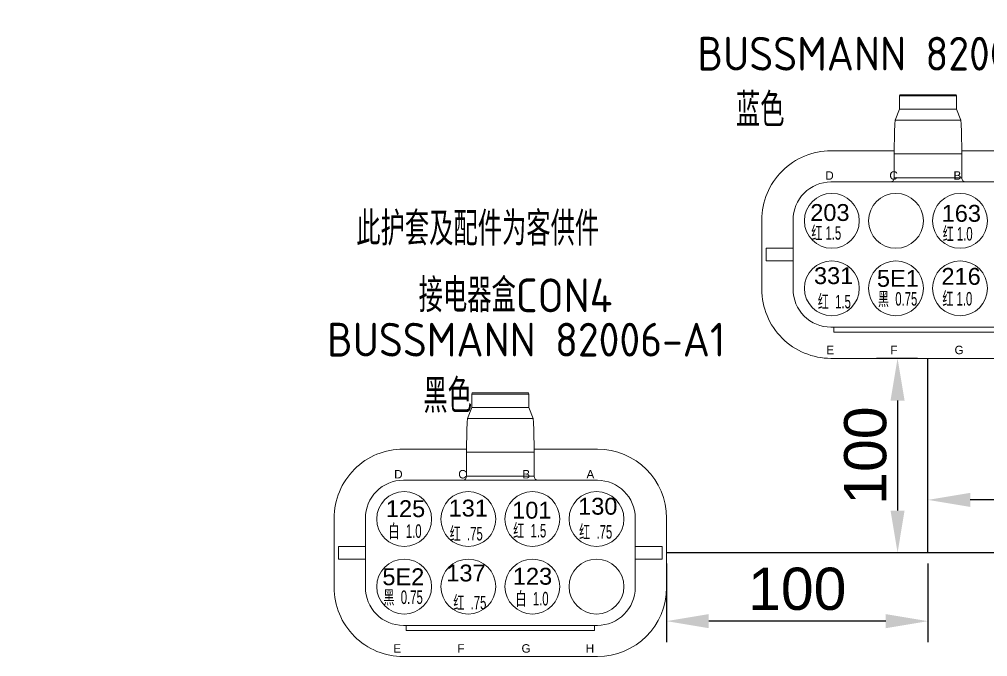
# Model space of a CAD drawing. Header units: millimetres. Extents: x 1762 to 3573, y 2019 to 2959.
# Drawn here: x 1931.8 to 1989.2, y 2482.8 to 2520.5 of the extents above; entities that cross this region are included whole.
import ezdxf

# ---------------------------------------------------------------- set-up
doc = ezdxf.new("R2010")
doc.units = ezdxf.units.MM
doc.layers.add('AM60', color=3, linetype='Continuous', lineweight=25)
doc.layers.add('线色线径', color=1, linetype='Continuous')
doc.styles.get("Standard").update_dxf_attribs({"font": 'arial.ttf'})
doc.dimstyles.new('ISO-25', dxfattribs={"dimtxt": 2.5, "dimasz": 2.5, "dimexe": 1.25, "dimexo": 0.625, "dimtad": 1, "dimtxsty": 'Standard', "dimcen": 2.5, "dimadec": 0, "dimazin": 0, "dimtfac": 1, "dimtmove": 0, "dimatfit": 3, "dimfxl": 1, "dimarcsym": 0})

# ---------------------------------------------------------------- blocks, each defined once
blk = doc.blocks.new('A$C47F34373')
at = {"color": 3, "lineweight": 5, "ltscale": 0.003261}
for p, q in [((8.177, 15.619), (8.154, 15.558)), ((11.523, 15.619), (11.546, 15.558))]:
    blk.add_line(p, q, dxfattribs=at)
at = {"color": 3, "lineweight": 5, "ltscale": 0.169614}
blk.add_line((8.154, 15.558), (11.546, 15.558), dxfattribs=at)
at = {"color": 3, "lineweight": 5, "ltscale": 0.039848}
for p, q in [((8.154, 15.558), (8.156, 14.761)), ((11.544, 14.761), (11.546, 15.558))]:
    blk.add_line(p, q, dxfattribs=at)
at = {"color": 3, "lineweight": 5, "ltscale": 0.16731}
blk.add_line((8.177, 15.619), (11.523, 15.619), dxfattribs=at)
at = {"color": 3, "lineweight": 5, "ltscale": 0.034784}
blk.add_line((8.156, 14.761), (7.91, 14.11), dxfattribs=at)
at = {"color": 3, "lineweight": 5, "ltscale": 0.169383}
blk.add_line((8.156, 14.761), (11.544, 14.761), dxfattribs=at)
at = {"color": 3, "lineweight": 5, "ltscale": 0.034783}
blk.add_line((11.544, 14.761), (11.79, 14.11), dxfattribs=at)
at = {"color": 3, "lineweight": 5, "ltscale": 0.193966}
blk.add_line((7.91, 14.11), (11.79, 14.11), dxfattribs=at)
at = {"color": 3, "lineweight": 5, "ltscale": 0.1875}
for p, q in [((4.1, 12.3), (7.85, 12.3)), ((11.85, 12.3), (15.6, 12.3))]:
    blk.add_line(p, q, dxfattribs=at)
at = {"color": 3, "lineweight": 5, "ltscale": 0.009133}
for p, q in [((7.85, 12.3), (7.85, 12.117)), ((11.85, 12.3), (11.85, 12.117))]:
    blk.add_line(p, q, dxfattribs=at)
at = {"color": 3, "lineweight": 5, "ltscale": 0.070867}
for p, q in [((7.85, 12.117), (7.85, 10.7)), ((11.85, 12.117), (11.85, 10.7))]:
    blk.add_line(p, q, dxfattribs=at)
at = {"color": 3, "lineweight": 5, "ltscale": 0.2}
for p, q in [((11.85, 12.117), (7.85, 12.117)), ((7.85, 10.7), (11.85, 10.7))]:
    blk.add_line(p, q, dxfattribs=at)
at = {"color": 3, "lineweight": 5}
for p, q in [((15.6, 10.45), (4.1, 10.45)), ((4.275, 1.85), (15.425, 1.85)), ((15.425, 1.55), (4.275, 1.55)), ((15.6, 0), (4.1, 0))]:
    blk.add_line(p, q, dxfattribs=at)
at = {"color": 3, "lineweight": 5, "ltscale": 0.205}
for p, q in [((0, 4.1), (0, 8.2)), ((19.7, 8.2), (19.7, 4.1))]:
    blk.add_line(p, q, dxfattribs=at)
at = {"color": 3, "lineweight": 5, "ltscale": 0.08375}
for p, q in [((1.85, 8.2), (1.85, 6.525)), ((17.85, 6.525), (17.85, 8.2)), ((1.85, 5.775), (1.85, 4.1)), ((17.85, 4.1), (17.85, 5.775))]:
    blk.add_line(p, q, dxfattribs=at)
at = {"color": 3, "lineweight": 5, "ltscale": 0.08}
for p, q in [((1.85, 6.525), (0.25, 6.525)), ((19.45, 6.525), (17.85, 6.525)), ((0.25, 5.775), (1.85, 5.775)), ((17.85, 5.775), (19.45, 5.775))]:
    blk.add_line(p, q, dxfattribs=at)
at = {"color": 3, "lineweight": 5, "ltscale": 0.0375}
for p, q in [((0.25, 6.525), (0.25, 5.775)), ((1.85, 6.525), (1.85, 5.775)), ((17.85, 6.525), (17.85, 5.775)), ((19.45, 6.525), (19.45, 5.775))]:
    blk.add_line(p, q, dxfattribs=at)
at = {"color": 3, "lineweight": 5, "ltscale": 0.00875}
for p, q in [((4.1, 1.85), (4.275, 1.85)), ((15.425, 1.85), (15.6, 1.85))]:
    blk.add_line(p, q, dxfattribs=at)
at = {"color": 3, "lineweight": 5, "ltscale": 0.015}
for p, q in [((4.275, 1.85), (4.275, 1.55)), ((15.425, 1.85), (15.425, 1.55))]:
    blk.add_line(p, q, dxfattribs=at)
at = {"color": 3, "lineweight": 5}
for centre in [(4.15, 8.15), (7.95, 8.15), (11.75, 8.15), (15.55, 8.15), (4.15, 4.15), (7.95, 4.15), (11.75, 4.15), (15.55, 4.15)]:
    blk.add_circle(centre, 1.625, dxfattribs=at)
for centre, radius, start, end in [((4.1, 8.2), 4.1, 90, 180.00001), ((15.6, 8.2), 4.1, 0, 90), ((4.1, 8.2), 2.25, 90, 180.00001), ((7.6, 10.7), 0.25, 270, 0), ((12.1, 10.7), 0.25, 179.99999, 270), ((15.6, 8.2), 2.25, 0, 90), ((4.1, 4.1), 4.1, 179.99999, 270), ((4.1, 4.1), 2.25, 179.99999, 270), ((15.6, 4.1), 4.1, 270, 0), ((15.6, 4.1), 2.25, 270, 360)]:
    blk.add_arc(centre, radius, start, end, dxfattribs=at)
for centre, start_param, end_param in [((7.916, 12.117), 0.087284, 1.479565), ((11.784, 12.117), 4.803619, 6.195891)]:
    blk.add_ellipse(centre, major_axis=(0, 2), ratio=0.033047, start_param=start_param, end_param=end_param, dxfattribs=at)
at = {"layer": 'AM60', "color": 1, "lineweight": 5}
for s, p in [('D', (3.554, 10.556)), ('C', (7.354, 10.556)), ('B', (11.154, 10.556)), ('A', (14.954, 10.556)), ('E', (3.505, 0.235)), ('F', (7.305, 0.235)), ('G', (11.105, 0.235)), ('H', (14.905, 0.235))]:
    blk.add_text(s, height=0.5, dxfattribs=at).set_placement(p)
blk = doc.blocks.new('A$C3A742DEF')
at = {"color": 3, "lineweight": 5, "ltscale": 0.003261}
for p, q in [((8.177, 15.619), (8.154, 15.558)), ((11.523, 15.619), (11.546, 15.558))]:
    blk.add_line(p, q, dxfattribs=at)
at = {"color": 3, "lineweight": 5, "ltscale": 0.169614}
blk.add_line((8.154, 15.558), (11.546, 15.558), dxfattribs=at)
at = {"color": 3, "lineweight": 5, "ltscale": 0.039848}
for p, q in [((8.154, 15.558), (8.156, 14.761)), ((11.544, 14.761), (11.546, 15.558))]:
    blk.add_line(p, q, dxfattribs=at)
at = {"color": 3, "lineweight": 5, "ltscale": 0.16731}
blk.add_line((8.177, 15.619), (11.523, 15.619), dxfattribs=at)
at = {"color": 3, "lineweight": 5, "ltscale": 0.034784}
blk.add_line((8.156, 14.761), (7.91, 14.11), dxfattribs=at)
at = {"color": 3, "lineweight": 5, "ltscale": 0.169383}
blk.add_line((8.156, 14.761), (11.544, 14.761), dxfattribs=at)
at = {"color": 3, "lineweight": 5, "ltscale": 0.034783}
blk.add_line((11.544, 14.761), (11.79, 14.11), dxfattribs=at)
at = {"color": 3, "lineweight": 5, "ltscale": 0.193966}
blk.add_line((7.91, 14.11), (11.79, 14.11), dxfattribs=at)
at = {"color": 3, "lineweight": 5, "ltscale": 0.1875}
for p, q in [((4.1, 12.3), (7.85, 12.3)), ((11.85, 12.3), (15.6, 12.3))]:
    blk.add_line(p, q, dxfattribs=at)
at = {"color": 3, "lineweight": 5, "ltscale": 0.009133}
for p, q in [((7.85, 12.3), (7.85, 12.117)), ((11.85, 12.3), (11.85, 12.117))]:
    blk.add_line(p, q, dxfattribs=at)
at = {"color": 3, "lineweight": 5, "ltscale": 0.070867}
for p, q in [((7.85, 12.117), (7.85, 10.7)), ((11.85, 12.117), (11.85, 10.7))]:
    blk.add_line(p, q, dxfattribs=at)
at = {"color": 3, "lineweight": 5, "ltscale": 0.2}
for p, q in [((11.85, 12.117), (7.85, 12.117)), ((7.85, 10.7), (11.85, 10.7))]:
    blk.add_line(p, q, dxfattribs=at)
at = {"color": 3, "lineweight": 5}
for p, q in [((15.6, 10.45), (4.1, 10.45)), ((4.275, 1.85), (15.425, 1.85)), ((15.425, 1.55), (4.275, 1.55)), ((15.6, 0), (4.1, 0))]:
    blk.add_line(p, q, dxfattribs=at)
at = {"color": 3, "lineweight": 5, "ltscale": 0.205}
for p, q in [((0, 4.1), (0, 8.2)), ((19.7, 8.2), (19.7, 4.1))]:
    blk.add_line(p, q, dxfattribs=at)
at = {"color": 3, "lineweight": 5, "ltscale": 0.08375}
for p, q in [((1.85, 8.2), (1.85, 6.525)), ((17.85, 6.525), (17.85, 8.2)), ((1.85, 5.775), (1.85, 4.1)), ((17.85, 4.1), (17.85, 5.775))]:
    blk.add_line(p, q, dxfattribs=at)
at = {"color": 3, "lineweight": 5, "ltscale": 0.08}
for p, q in [((1.85, 6.525), (0.25, 6.525)), ((19.45, 6.525), (17.85, 6.525)), ((0.25, 5.775), (1.85, 5.775)), ((17.85, 5.775), (19.45, 5.775))]:
    blk.add_line(p, q, dxfattribs=at)
at = {"color": 3, "lineweight": 5, "ltscale": 0.0375}
for p, q in [((0.25, 6.525), (0.25, 5.775)), ((1.85, 6.525), (1.85, 5.775)), ((17.85, 6.525), (17.85, 5.775)), ((19.45, 6.525), (19.45, 5.775))]:
    blk.add_line(p, q, dxfattribs=at)
at = {"color": 3, "lineweight": 5, "ltscale": 0.00875}
for p, q in [((4.1, 1.85), (4.275, 1.85)), ((15.425, 1.85), (15.6, 1.85))]:
    blk.add_line(p, q, dxfattribs=at)
at = {"color": 3, "lineweight": 5, "ltscale": 0.015}
for p, q in [((4.275, 1.85), (4.275, 1.55)), ((15.425, 1.85), (15.425, 1.55))]:
    blk.add_line(p, q, dxfattribs=at)
at = {"color": 3, "lineweight": 5}
for centre in [(4.15, 8.15), (7.95, 8.15), (11.75, 8.15), (15.55, 8.15), (4.15, 4.15), (7.95, 4.15), (11.75, 4.15), (15.55, 4.15)]:
    blk.add_circle(centre, 1.625, dxfattribs=at)
for centre, radius, start, end in [((4.1, 8.2), 4.1, 90, 180.00001), ((15.6, 8.2), 4.1, 0, 90), ((4.1, 8.2), 2.25, 90, 180.00001), ((7.6, 10.7), 0.25, 270, 0), ((12.1, 10.7), 0.25, 179.99999, 270), ((15.6, 8.2), 2.25, 0, 90), ((4.1, 4.1), 4.1, 179.99999, 270), ((4.1, 4.1), 2.25, 179.99999, 270), ((15.6, 4.1), 4.1, 270, 0), ((15.6, 4.1), 2.25, 270, 360)]:
    blk.add_arc(centre, radius, start, end, dxfattribs=at)
for centre, start_param, end_param in [((7.916, 12.117), 0.087284, 1.479565), ((11.784, 12.117), 4.803619, 6.195891)]:
    blk.add_ellipse(centre, major_axis=(0, 2), ratio=0.033047, start_param=start_param, end_param=end_param, dxfattribs=at)
at = {"layer": 'AM60', "color": 1, "lineweight": 5}
for s, p in [('D', (3.758, 10.585)), ('C', (7.558, 10.585)), ('B', (11.358, 10.585)), ('A', (15.158, 10.585)), ('E', (3.823, 0.247)), ('F', (7.623, 0.247)), ('G', (11.423, 0.247)), ('H', (15.223, 0.247))]:
    blk.add_text(s, height=0.5, dxfattribs=at).set_placement(p)
blk = doc.blocks.new('*D188')
at = {"color": 0, "lineweight": -2, "transparency": 16777216}
for p, q in [((1985.658, 2489.531), (1985.658, 2493.291)), ((2004.488, 2489.531), (2004.488, 2493.291)), ((2001.988, 2492.041), (1988.158, 2492.041))]:
    blk.add_line(p, q, dxfattribs=at)
at = {"color": 0, "transparency": 16777216}
for points in [[(1988.158, 2492.458), (1988.158, 2491.624), (1985.658, 2492.041)], [(2001.988, 2492.458), (2001.988, 2491.624), (2004.488, 2492.041)]]:
    blk.add_solid(points, dxfattribs=at)
at = {"layer": 'Defpoints', "color": 0, "transparency": 16777216}
for p in [(1985.658, 2492.041), (1985.658, 2488.906), (2004.488, 2488.906)]:
    blk.add_point(p, dxfattribs=at)
at = {"color": 3, "transparency": 16777216, "insert": (1995.073, 2493.942), "char_height": 2.5, "attachment_point": 5}
blk.add_mtext('100', dxfattribs=at)
blk = doc.blocks.new('*D189')
at = {"color": 0, "lineweight": -2, "transparency": 16777216}
for p, q in [((1985.033, 2500.426), (1982.604, 2500.426)), ((1983.854, 2497.926), (1983.854, 2491.406)), ((1985.033, 2488.906), (1982.604, 2488.906))]:
    blk.add_line(p, q, dxfattribs=at)
at = {"color": 0, "transparency": 16777216}
for points in [[(1983.437, 2497.926), (1984.27, 2497.926), (1983.854, 2500.426)], [(1983.437, 2491.406), (1984.27, 2491.406), (1983.854, 2488.906)]]:
    blk.add_solid(points, dxfattribs=at)
at = {"layer": 'Defpoints', "color": 0, "transparency": 16777216}
for p in [(1985.658, 2500.426), (1983.854, 2488.906), (1985.658, 2488.906)]:
    blk.add_point(p, dxfattribs=at)
at = {"color": 3, "transparency": 16777216, "insert": (1981.952, 2494.666), "char_height": 2.5, "attachment_point": 5, "rotation": 90}
blk.add_mtext('100', dxfattribs=at)
blk = doc.blocks.new('*D190')
at = {"color": 0, "lineweight": -2, "transparency": 16777216}
for p, q in [((1970.158, 2488.281), (1970.158, 2483.607)), ((1985.658, 2488.281), (1985.658, 2483.607)), ((1983.158, 2484.857), (1972.658, 2484.857))]:
    blk.add_line(p, q, dxfattribs=at)
at = {"color": 0, "transparency": 16777216}
for points in [[(1972.658, 2485.273), (1972.658, 2484.44), (1970.158, 2484.857)], [(1983.158, 2485.273), (1983.158, 2484.44), (1985.658, 2484.857)]]:
    blk.add_solid(points, dxfattribs=at)
at = {"layer": 'Defpoints', "color": 0, "transparency": 16777216}
for p in [(1970.158, 2488.906), (1985.658, 2488.906), (1970.158, 2484.857)]:
    blk.add_point(p, dxfattribs=at)
at = {"color": 3, "transparency": 16777216, "insert": (1977.908, 2486.758), "char_height": 2.5, "attachment_point": 5}
blk.add_mtext('100', dxfattribs=at)
blk = doc.blocks.new('*D288')
at = {"color": 0, "lineweight": -2, "transparency": 16777216}
for p, q in [((1931.797, 2655.885), (1931.797, 2660.631)), ((1982.716, 2655.885), (1982.716, 2660.631)), ((1980.216, 2659.381), (1934.297, 2659.381)), ((2275.692, 2516.151), (2266.269, 2516.151)), ((2267.519, 2490.672), (2267.519, 2513.651)), ((2275.692, 2488.172), (2266.269, 2488.172))]:
    blk.add_line(p, q, dxfattribs=at)
at = {"color": 0, "transparency": 16777216}
for points in [[(1934.297, 2659.798), (1934.297, 2658.965), (1931.797, 2659.381)], [(1980.216, 2659.798), (1980.216, 2658.965), (1982.716, 2659.381)], [(2267.102, 2513.651), (2267.936, 2513.651), (2267.519, 2516.151)], [(2267.102, 2490.672), (2267.936, 2490.672), (2267.519, 2488.172)]]:
    blk.add_solid(points, dxfattribs=at)
at = {"layer": 'Defpoints', "color": 0, "transparency": 16777216}
for p in [(1931.797, 2659.381), (1931.797, 2655.26), (1982.716, 2655.26), (2267.519, 2516.151), (2276.317, 2516.151), (2276.317, 2488.172)]:
    blk.add_point(p, dxfattribs=at)
at = {"color": 3, "transparency": 16777216, "insert": (1957.257, 2661.284), "char_height": 2.5, "attachment_point": 5}
blk.add_mtext('300', dxfattribs=at)
at = {"color": 3, "transparency": 16777216, "insert": (2265.617, 2502.162), "char_height": 2.5, "attachment_point": 5, "rotation": 90}
blk.add_mtext('300', dxfattribs=at)

msp = doc.modelspace()

# ---------------------------------------------------------------- linework, layer by layer
for p, q in [((1985.658, 2488.906), (1985.658, 2500.426)), ((1985.658, 2488.906), (1970.158, 2488.906)), ((2004.488, 2488.906), (1985.658, 2488.906))]:
    msp.add_line(p, q)

# ---------------------------------------------------------------- block references
at = {"layer": 'AM60'}
for name, p in [('A$C3A742DEF', (1975.808, 2500.426)), ('A$C47F34373', (1950.458, 2482.756))]:
    msp.add_blockref(name, p, dxfattribs=at)

# ---------------------------------------------------------------- texts
at = {"layer": 'AM60', "lineweight": 5}
for s, p in [('203', (1978.678, 2508.568)), ('163', (1986.469, 2508.52)), ('331', (1978.899, 2504.826)), ('5E1', (1982.63, 2504.665)), ('216', (1986.454, 2504.785)), ('130', (1964.918, 2491.165)), ('125', (1953.522, 2491.021)), ('131', (1957.244, 2491.057)), ('101', (1961.008, 2490.931)), ('137', (1957.105, 2487.209)), ('5E2', (1953.316, 2486.988)), ('123', (1961.05, 2487.018))]:
    msp.add_text(s, height=1, dxfattribs=at).set_placement(p)
at = {"layer": 'AM60', "char_height": 2, "attachment_point": 1}
for s, insert in [('{\\Fisocp,gbcbig|c134;\\C3;BUSSMANN 82006-D1\\P  蓝色}', (1971.984, 2519.477)), ('{\\Fisocp,gbcbig|c134;\\C3;此护套及配件为客供件}', (1951.768, 2509.108)), ('{\\Fisocp,gbcbig|c134;\\C3;接电器盒CON4}', (1955.465, 2505.158)), ('{\\Fisocp,gbcbig|c134;\\C3;BUSSMANN 82006-A1\\P     黑色}', (1950.029, 2502.535))]:
    msp.add_mtext_dynamic_manual_height_columns(s, width=36.31, gutter_width=12.5, heights=[0], dxfattribs=dict(at, insert=insert))
at = {"layer": '线色线径', "lineweight": 5, "width": 0.6}
for s, p in [('红 1.5', (1978.74, 2507.455)), ('红 1.0', (1986.531, 2507.406)), ('红  1.5', (1979.125, 2503.387)), ('黑  0.75', (1982.692, 2503.551)), ('红 1.0', (1986.51, 2503.557)), ('白  1.0', (1953.68, 2489.793)), ('红  .75', (1957.306, 2489.637)), ('红  1.5', (1961.07, 2489.817)), ('红  .75', (1964.98, 2489.745)), ('黑  0.75', (1953.378, 2485.874)), ('红  .75', (1957.52, 2485.554)), ('白  1.0', (1961.208, 2485.789))]:
    msp.add_text(s, height=0.8, dxfattribs=at).set_placement(p)

# ---------------------------------------------------------------- dimensions: what is measured, and where the dimension line sits
at = {"color": 1}
for base, p1, p2, text, picture, middle in [((1931.797, 2659.381), (1982.716, 2655.26), (1931.797, 2655.26), '300', '*D288', (1957.257, 2661.284)), ((1970.158, 2484.857), (1985.658, 2488.906), (1970.158, 2488.906), '100', '*D190', (1977.908, 2486.758))]:
    dim = msp.add_linear_dim(base=base, p1=p1, p2=p2, text=text, dimstyle='ISO-25', override={"dimclrt": 3}, dxfattribs=at)
    dim.commit()
    dim.dimension.update_dxf_attribs({"geometry": picture, "text_midpoint": middle})
for base, p1, p2, text, picture, middle in [((2267.519, 2516.151), (2276.317, 2488.172), (2276.317, 2516.151), '300', '*D288', (2265.617, 2502.162)), ((1983.854, 2488.906), (1985.658, 2500.426), (1985.658, 2488.906), '100', '*D189', (1981.952, 2494.666))]:
    dim = msp.add_linear_dim(base=base, p1=p1, p2=p2, angle=90, text=text, dimstyle='ISO-25', override={"dimclrt": 3}, dxfattribs=at)
    dim.commit()
    dim.dimension.update_dxf_attribs({"geometry": picture, "text_midpoint": middle})
dim = msp.add_linear_dim(base=(1985.658, 2492.041), p1=(2004.488, 2488.906), p2=(1985.658, 2488.906), text='100', dimstyle='ISO-25', override={"dimclrt": 3}, dxfattribs=at)
dim.commit()
dim.dimension.update_dxf_attribs({"geometry": '*D188', "text_midpoint": (1995.073, 2492.041), "dimtype": 160})

doc.saveas('drawing.dxf')
